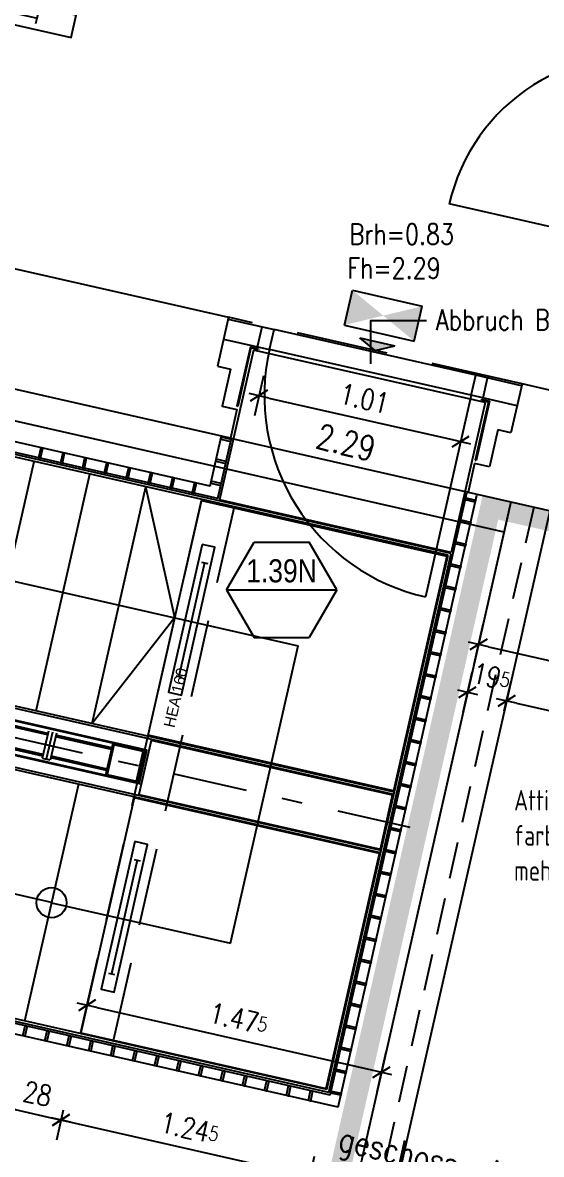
# Model space of a CAD drawing. Header units: metres. Extents: x -1139 to -992, y 249 to 309.
# Drawn here: x -1021.1 to -1018.57, y 272.47 to 277.99 of the extents above; entities that cross this region are included whole.
import ezdxf
from ezdxf.enums import TextEntityAlignment as Align

# ---------------------------------------------------------------- set-up
doc = ezdxf.new("R2010")
doc.units = ezdxf.units.M
doc.header["$LTSCALE"] = 0.03
for name, pattern in [('AUSGEZOGEN', [0]), ('DASHED', [0]), ('GESTRICHELT', [9, 6, -3]), ('GESTRICHELT2', [4.5, 3, -1.5]), ('STRICHLINIE', [19.05, 12.7, -6.35]), ('STRICHPUNKT', [24, 12, -6, 0, -6])]:
    doc.linetypes.add(name, pattern=pattern)
doc.layers.get('0').update_dxf_attribs({"linetype": 'CONTINUOUS'})
doc.layers.get('Defpoints').update_dxf_attribs({"linetype": 'CONTINUOUS'})
for name, color, linetype in [('A_abriss', 44, '_ABBRUCH'), ('A_ACHSEN', 1, 'STRICHPUNKT'), ('A_ansicht', 9, 'DASHED'), ('A_ansicht_verdeckt', 8, 'STRICHLINIE'), ('A_Dach', 10, 'CONTINUOUS'), ('A_Gitterrost', 3, 'CONTINUOUS'), ('A_höhen', 3, 'CONTINUOUS'), ('A_NR_TÜR', 1, 'CONTINUOUS'), ('A_räume', 5, 'CONTINUOUS'), ('A_Stahl', 5, 'CONTINUOUS'), ('A_text', 5, 'CONTINUOUS'), ('A_Tuernummern', 1, 'CONTINUOUS'), ('A_TXT-TUER', 1, 'CONTINUOUS'), ('A_türen', 9, 'CONTINUOUS'), ('A_verdeckt', 8, 'GESTRICHELT2'), ('A_wände', 4, 'CONTINUOUS'), ('CKMA0002', 2, 'CONTINUOUS'), ('E__LEUCHTEN', 6, 'AUSGEZOGEN')]:
    doc.layers.add(name, color=color, linetype=linetype)
doc.styles.add('arial-n', font='ARIALN.TTF')
doc.styles.add('NORM', font='simplex.shx', dxfattribs={"width": 0.7, "bigfont": 'bigfont.shx'})
doc.styles.add('PITSIMP8', font='PITSIMP8.SHX')
doc.styles.add('S70', font='DIN.SHX', dxfattribs={"width": 0.8, "height": 0.1})
doc.styles.add('SIMPLEX', font='simplex.shx', dxfattribs={"width": 0.8, "height": 0.1})
doc.styles.get("Standard").update_dxf_attribs({"font": 'txt', "height": 1})
doc.linetypes.add('_ABBRUCH', pattern='A,25,[101,cadkon.shx,S=3.5,R=0,X=0,Y=0],25', length=50)
doc.dimstyles.get("Standard").update_dxf_attribs({"dimtxt": 0.1, "dimasz": 0.05, "dimexe": 0.1, "dimexo": 0.0625, "dimgap": 0.05, "dimtad": 1, "dimdec": 4, "dimzin": 0, "dimdsep": 46, "dimlunit": 3, "dimtxsty": 'SIMPLEX', "dimblk": 'DIMCROSS', "dimcen": 0.09, "dimdle": 0.025, "dimclrd": 1, "dimclre": 1, "dimclrt": 6, "dimadec": 0, "dimazin": 0, "dimtfac": 1, "dimtdec": 4, "dimtofl": 0, "dimtmove": 2, "dimatfit": 3, "dimldrblk": 'DIMCROSS', "dimfxl": 1, "dimtvp": 1, "dimtolj": 1, "dimtzin": 0, "dimarcsym": 0})

# ---------------------------------------------------------------- blocks, each defined once
blk = doc.blocks.new('DIMCROSS')
at = {"color": 0, "linetype": 'ByBlock'}
blk.add_line((-1, 0), (1, 0), dxfattribs=at)
at = {"linetype": 'ByBlock'}
blk.add_line((-0.707107, -0.707107), (0.707107, 0.707107), dxfattribs=at)
blk = doc.blocks.new('*D74')
at = {"layer": 'CKMA0002', "color": 1, "lineweight": -2}
for p, q in [((-1019.9283, 276.2696), (-1019.9725, 276.0745)), ((-1019.9016, 276.161), (-1019.0142, 275.9597)), ((-1018.9433, 276.0462), (-1018.9875, 275.8511))]:
    blk.add_line(p, q, dxfattribs=at)
at = {"layer": 'Defpoints', "color": 0}
for p in [(-1019.8881, 276.4466), (-1018.9031, 276.2232), (-1018.9654, 275.9486)]:
    blk.add_point(p, dxfattribs=at)
at = {"layer": 'CKMA0002', "color": 1, "lineweight": -2, "xscale": 0.05, "yscale": 0.05, "zscale": 0.05}
for p, rotation in [((-1019.9504, 276.1721), 167.2201868080572), ((-1018.9654, 275.9486), 347.2201868080572)]:
    blk.add_blockref('DIMCROSS', p, dxfattribs=dict(at, rotation=rotation))
at = {"layer": 'CKMA0002', "color": 6, "insert": (-1019.4358, 276.1579), "char_height": 0.1, "attachment_point": 5, "rotation": 347.2202, "style": 'SIMPLEX'}
blk.add_mtext('\\A1;1.01{\\A1\\H0.7x\\S;}', dxfattribs=at)
blk = doc.blocks.new('*D159')
at = {"layer": 'CKMA0002', "color": 1, "lineweight": -2}
for p, q in [((-1018.8567, 275.0549), (-1018.9009, 274.8599)), ((-1018.83, 274.9464), (-1014.8474, 274.043)), ((-1014.7876, 274.0807), (-1014.8208, 273.9344))]:
    blk.add_line(p, q, dxfattribs=at)
at = {"layer": 'Defpoints', "color": 0}
for p in [(-1018.6905, 275.7873), (-1014.6215, 274.8131), (-1014.7987, 274.0319)]:
    blk.add_point(p, dxfattribs=at)
at = {"layer": 'CKMA0002', "color": 1, "lineweight": -2, "xscale": 0.05, "yscale": 0.05, "zscale": 0.05}
for p, rotation in [((-1018.8788, 274.9574), 167.2198630782613), ((-1014.7987, 274.0319), 347.2198630782613)]:
    blk.add_blockref('DIMCROSS', p, dxfattribs=dict(at, rotation=rotation))
at = {"layer": 'CKMA0002', "color": 6, "insert": (-1016.8166, 274.5922), "char_height": 0.1, "attachment_point": 5, "rotation": 347.2199, "style": 'SIMPLEX'}
blk.add_mtext('\\A1;4.18{\\A1\\H0.7x\\S5;}', dxfattribs=at)
blk = doc.blocks.new('Tür-Nr')
at = {"layer": 'A_NR_TÜR'}
for p, q in [((-0.0573, -108.8652), (0.0772, -108.6321)), ((0.0772, -108.6321), (0.3468, -108.6321)), ((0.4812, -108.8652), (0.3468, -108.6321)), ((-0.0573, -108.8652), (0.4812, -108.8652)), ((-0.0573, -108.8652), (0.0772, -109.0983)), ((0.4812, -108.8652), (0.3468, -109.0983)), ((0.0772, -109.0983), (0.3468, -109.0983))]:
    blk.add_line(p, q, dxfattribs=at)
at = {"layer": 'A_TXT-TUER', "style": 'arial-n', "flags": 4}
blk.add_attdef('TÜR-NR.', text='', height=0.1129, dxfattribs=at).set_placement((0.2114, -108.7723), align=Align.MIDDLE_CENTER)
at = {"layer": 'A_TXT-TUER', "style": 'NORM', "width": 0.7}
for tag, flags, p in [('BRANDSCHUTZ', 4, (0.2287, -108.9809)), ('DIN', 5, (0.214, -109.1983)), ('ABMESSUNG', 5, (0.214, -109.3327)), ('MATERIAL', 5, (0.214, -109.4671)), ('WANDART', 5, (0.214, -109.6015)), ('ZARGE', 5, (0.214, -109.7359)), ('SCHLOSS', 5, (0.214, -109.8703)), ('BESCHLÄGE', 5, (0.214, -110.0047)), ('SONSTIGES', 5, (0.214, -110.1391))]:
    blk.add_attdef(tag, text='', height=0.0784, dxfattribs=dict(at, flags=flags)).set_placement(p, align=Align.MIDDLE_CENTER)
blk = doc.blocks.new('*D209')
at = {"layer": 'CKMA0002', "color": 1, "lineweight": -2}
for p, q in [((-1018.9537, 274.6269), (-1018.9095, 274.822)), ((-1018.7525, 274.6325), (-1018.7193, 274.7788)), ((-1018.9316, 274.7244), (-1018.9316, 274.7244)), ((-1018.9316, 274.7244), (-1018.9316, 274.7244))]:
    blk.add_line(p, q, dxfattribs=at)
at = {"layer": 'Defpoints', "color": 0}
for p in [(-1018.7415, 274.6813), (-1019.0303, 274.2892), (-1018.8291, 274.2948)]:
    blk.add_point(p, dxfattribs=at)
at = {"layer": 'CKMA0002', "color": 1, "lineweight": -2, "xscale": 0.05, "yscale": 0.05, "zscale": 0.05}
for p, rotation in [((-1018.9316, 274.7244), 347.2198630785259), ((-1018.7415, 274.6813), 167.2198630785259)]:
    blk.add_blockref('DIMCROSS', p, dxfattribs=dict(at, rotation=rotation))
at = {"layer": 'CKMA0002', "color": 6, "insert": (-1018.8144, 274.8004), "char_height": 0.1, "attachment_point": 5, "rotation": 347.2199, "style": 'SIMPLEX'}
blk.add_mtext('\\A1;19{\\A1\\H0.7x\\S5;}', dxfattribs=at)
blk = doc.blocks.new('*D210')
at = {"layer": 'CKMA0002', "color": 1, "lineweight": -2}
for p, q in [((-1018.6927, 274.6703), (-1018.0063, 274.5145)), ((-1017.9686, 274.4547), (-1017.9354, 274.601))]:
    blk.add_line(p, q, dxfattribs=at)
at = {"layer": 'Defpoints', "color": 0}
for p in [(-1017.9575, 274.5035), (-1018.8291, 274.2948), (-1018.2847, 273.061)]:
    blk.add_point(p, dxfattribs=at)
at = {"layer": 'CKMA0002', "color": 1, "lineweight": -2, "xscale": 0.05, "yscale": 0.05, "zscale": 0.05}
for p, rotation in [((-1018.7415, 274.6813), 167.2198630785259), ((-1017.9575, 274.5035), 347.2198630785259)]:
    blk.add_blockref('DIMCROSS', p, dxfattribs=dict(at, rotation=rotation))
at = {"layer": 'CKMA0002', "color": 6, "insert": (-1018.3274, 274.6899), "char_height": 0.1, "attachment_point": 5, "rotation": 347.2199, "style": 'SIMPLEX'}
blk.add_mtext('\\A1;80{\\A1\\H0.7x\\S5;}', dxfattribs=at)
blk = doc.blocks.new('PU1')
at = {"color": 3}
for p, q in [((-118.6, -55.3), (-118.6, 69.7)), ((-118.6, 69.7), (131.4, 69.7)), ((131.4, -55.3), (131.4, 69.7)), ((-118.6, -55.3), (131.4, -55.3)), ((-56.1, -86.6), (68.9, -86.6)), ((6.4, -117.8), (-56.1, -86.6)), ((6.4, -117.8), (68.9, -86.6))]:
    blk.add_line(p, q, dxfattribs=at)
for points in [[(-118.6, 69.7), (-118.6, -55.3), (131.4, -55.3), (131.4, 69.7)], [(68.9, -86.6), (-56.1, -86.6), (6.4, -117.8)]]:
    blk.add_solid(points, dxfattribs=at)
blk = doc.blocks.new('2DEL_458')
for p, q in [((-0.3844, -0.2363), (-0.3844, 0.2363)), ((0.3844, -0.2363), (0.3844, 0.2363)), ((-0.3844, 0), (0.3844, 0))]:
    blk.add_line(p, q)
blk.add_lwpolyline([(-0.5, -0.5), (0.5, -0.5), (0.5, 0.5), (-0.5, 0.5)], close=True)
at = {"style": 'PITSIMP8', "flags": 9}
for tag, p in [('BEZEICHNUNG', (-0.0298, 0.1793)), ('RAUM/GRUPPE', (-0.0298, 0.1593)), ('POS.NR.G-LV', (-0.0298, 0.1393)), ('FABRIKAT', (-0.0298, 0.1193)), ('KENNUNG', (-0.0298, 0.0793)), ('TYP', (-0.0298, 0.0993)), ('VOLUMENSTROM', (-0.0298, 0.0393)), ('LEISTUNG', (-0.0298, 0.0593)), ('DRUCK/-STUFE', (-0.0298, 0.0193)), ('ANSCHLUSS', (-0.0298, -0.0007)), ('GROESSE', (-0.0298, -0.0207)), ('TEMPERATUR', (-0.0298, -0.0607)), ('DN', (-0.0298, -0.0407)), ('SCHUTZART', (-0.0298, -0.1007)), ('DREHZAHL', (-0.0298, -0.0807)), ('SPANNUNG/FREQUENZ', (-0.0298, -0.1207)), ('GEWICHT', (-0.0298, -0.1407)), ('FREI', (-0.0298, -0.1607)), ('FREI', (-0.0298, -0.1807)), ('FREI', (-0.0298, -0.2007))]:
    blk.add_attdef(tag, text='', height=0.01, dxfattribs=at).set_placement(p, align=Align.MIDDLE)
blk = doc.blocks.new('*D268')
at = {"layer": 'CKMA0002', "color": 1, "lineweight": -2}
for p, q in [((-1021.4148, 272.7477), (-1021.2393, 272.7079)), ((-1021.1794, 272.7456), (-1021.2126, 272.5993))]:
    blk.add_line(p, q, dxfattribs=at)
at = {"layer": 'Defpoints', "color": 0}
for p in [(-1021.1365, 274.2009), (-1020.8634, 274.139), (-1021.1905, 272.6968)]:
    blk.add_point(p, dxfattribs=at)
at = {"layer": 'CKMA0002', "color": 1, "lineweight": -2, "xscale": 0.05, "yscale": 0.05, "zscale": 0.05}
for p, rotation in [((-1021.4636, 272.7587), 167.2210969472423), ((-1021.1905, 272.6968), 347.2210969472423)]:
    blk.add_blockref('DIMCROSS', p, dxfattribs=dict(at, rotation=rotation))
at = {"layer": 'CKMA0002', "color": 6, "insert": (-1021.3049, 272.8253), "char_height": 0.1, "attachment_point": 5, "rotation": 347.2211, "style": 'SIMPLEX'}
blk.add_mtext('\\A1;28{\\A1\\H0.7x\\S;}', dxfattribs=at)
blk = doc.blocks.new('*D269')
at = {"layer": 'CKMA0002', "color": 1, "lineweight": -2}
for p, q in [((-1021.1417, 272.6857), (-1020.9662, 272.6459)), ((-1020.9064, 272.6836), (-1020.9395, 272.5373))]:
    blk.add_line(p, q, dxfattribs=at)
at = {"layer": 'Defpoints', "color": 0}
for p in [(-1020.5293, 274.3463), (-1020.8634, 274.139), (-1020.9174, 272.6349)]:
    blk.add_point(p, dxfattribs=at)
at = {"layer": 'CKMA0002', "color": 1, "lineweight": -2, "xscale": 0.05, "yscale": 0.05, "zscale": 0.05}
for p, rotation in [((-1021.1905, 272.6968), 167.2210969472423), ((-1020.9174, 272.6349), 347.2210969472423)]:
    blk.add_blockref('DIMCROSS', p, dxfattribs=dict(at, rotation=rotation))
at = {"layer": 'CKMA0002', "color": 6, "insert": (-1021.0318, 272.7634), "char_height": 0.1, "attachment_point": 5, "rotation": 347.2211, "style": 'SIMPLEX'}
blk.add_mtext('\\A1;28{\\A1\\H0.7x\\S;}', dxfattribs=at)
blk = doc.blocks.new('*D270')
at = {"layer": 'CKMA0002', "color": 1, "lineweight": -2}
for p, q in [((-1020.8687, 272.6238), (-1019.7514, 272.3704)), ((-1019.6805, 272.4569), (-1019.7247, 272.2618))]:
    blk.add_line(p, q, dxfattribs=at)
at = {"layer": 'Defpoints', "color": 0}
for p in [(-1020.5293, 274.3463), (-1019.3033, 274.1199), (-1019.7026, 272.3593)]:
    blk.add_point(p, dxfattribs=at)
at = {"layer": 'CKMA0002', "color": 1, "lineweight": -2, "xscale": 0.05, "yscale": 0.05, "zscale": 0.05}
for p, rotation in [((-1020.9174, 272.6349), 167.2210969472423), ((-1019.7026, 272.3593), 347.2210969472423)]:
    blk.add_blockref('DIMCROSS', p, dxfattribs=dict(at, rotation=rotation))
at = {"layer": 'CKMA0002', "color": 6, "insert": (-1020.2879, 272.5946), "char_height": 0.1, "attachment_point": 5, "rotation": 347.2211, "style": 'SIMPLEX'}
blk.add_mtext('\\A1;1.24{\\A1\\H0.7x\\S5;}', dxfattribs=at)
blk = doc.blocks.new('*D271')
at = {"layer": 'CKMA0002', "color": 1, "lineweight": -2}
for p, q in [((-1020.7683, 273.2924), (-1020.8125, 273.0973)), ((-1020.7416, 273.1838), (-1019.4013, 272.8798)), ((-1019.3304, 272.9663), (-1019.3746, 272.7712))]:
    blk.add_line(p, q, dxfattribs=at)
at = {"layer": 'Defpoints', "color": 0}
for p in [(-1020.4837, 274.5472), (-1019.0458, 274.2211), (-1019.3525, 272.8687)]:
    blk.add_point(p, dxfattribs=at)
at = {"layer": 'CKMA0002', "color": 1, "lineweight": -2, "xscale": 0.05, "yscale": 0.05, "zscale": 0.05}
for p, rotation in [((-1020.7904, 273.1949), 167.2210969472423), ((-1019.3525, 272.8687), 347.2210969472423)]:
    blk.add_blockref('DIMCROSS', p, dxfattribs=dict(at, rotation=rotation))
at = {"layer": 'CKMA0002', "color": 6, "insert": (-1020.0493, 273.1293), "char_height": 0.1, "attachment_point": 5, "rotation": 347.2211, "style": 'SIMPLEX'}
blk.add_mtext('\\A1;1.47{\\A1\\H0.7x\\S5;}', dxfattribs=at)
blk = doc.blocks.new('2DEL_457')
for p, q in [((-0.3844, -0.2363), (-0.3844, 0.2363)), ((0.3844, -0.2363), (0.3844, 0.2363)), ((-0.3844, 0), (0.3844, 0))]:
    blk.add_line(p, q)
blk.add_lwpolyline([(-0.5, -0.5), (0.5, -0.5), (0.5, 0.5), (-0.5, 0.5)], close=True)
at = {"style": 'PITSIMP8', "flags": 9}
for tag, p in [('RAUM/GRUPPE', (-0.0298, 0.1593)), ('BEZEICHNUNG', (-0.0298, 0.1793)), ('POS.NR.G-LV', (-0.0298, 0.1393)), ('KENNUNG', (-0.0298, 0.0793)), ('FABRIKAT', (-0.0298, 0.1193)), ('TYP', (-0.0298, 0.0993)), ('VOLUMENSTROM', (-0.0298, 0.0393)), ('DRUCK/-STUFE', (-0.0298, 0.0193)), ('ANSCHLUSS', (-0.0298, -0.0007)), ('LEISTUNG', (-0.0298, 0.0593)), ('TEMPERATUR', (-0.0298, -0.0607)), ('GROESSE', (-0.0298, -0.0207)), ('DN', (-0.0298, -0.0407)), ('SPANNUNG/FREQUENZ', (-0.0298, -0.1207)), ('SCHUTZART', (-0.0298, -0.1007)), ('DREHZAHL', (-0.0298, -0.0807)), ('GEWICHT', (-0.0298, -0.1407)), ('FREI', (-0.0298, -0.1607)), ('FREI', (-0.0298, -0.1807)), ('FREI', (-0.0298, -0.2007))]:
    blk.add_attdef(tag, text='', height=0.01, dxfattribs=at).set_placement(p, align=Align.MIDDLE)

msp = doc.modelspace()

# ---------------------------------------------------------------- linework, layer by layer
at = {"layer": 'A_abriss', "ltscale": 0.3}
for p, q in [((-1018.11396, 276.90305), (-1019.02087, 277.10874)), ((-1020.08975, 275.96431), (-1018.92928, 275.70123))]:
    msp.add_line(p, q, dxfattribs=at)
msp.add_arc((-1018.11396, 276.90305), 0.92995, 77.21939, 167.22133, dxfattribs=at)
at = {"layer": 'A_ACHSEN'}
msp.add_line((-1019.21252, 274.06314), (-1025.18309, 275.41731), dxfattribs=at)
at = {"layer": 'A_ansicht'}
for p, q in [((-1029.69167, 277.98846), (-1018.75399, 275.50752)), ((-1020.18906, 275.73043), (-1024.44657, 276.69607)), ((-1020.15136, 275.67061), (-1024.40887, 276.63625)), ((-1020.18906, 275.73043), (-1020.13487, 275.96936)), ((-1020.15136, 275.67061), (-1020.08588, 275.95825)), ((-1020.36089, 275.08854), (-1020.50303, 275.72781)), ((-1019.60218, 272.75697), (-1018.93553, 275.69735)), ((-1019.56448, 272.69715), (-1018.88677, 275.68629)), ((-1020.50823, 274.43905), (-1023.51196, 275.12032)), ((-1020.36089, 275.08854), (-1020.76536, 274.5712)), ((-1020.36158, 275.08767), (-1019.75958, 274.95112)), ((-1020.54362, 274.28301), (-1023.54735, 274.96427)), ((-1020.08918, 273.49803), (-1019.75958, 274.95112)), ((-1019.56448, 272.69715), (-1025.07032, 273.94592)), ((-1020.96378, 273.69641), (-1020.08918, 273.49803)), ((-1019.60218, 272.75697), (-1022.22029, 273.35078))]:
    msp.add_line(p, q, dxfattribs=at)
at = {"layer": 'A_ansicht', "color": 2}
for p, q in [((-1019.01251, 275.40206), (-1024.40133, 276.62429)), ((-1019.02687, 275.39301), (-1024.39228, 276.60993)), ((-1019.29186, 274.22469), (-1024.65726, 275.4416)), ((-1019.2892, 274.23639), (-1024.6546, 275.45331)), ((-1019.61877, 272.7833), (-1019.02687, 275.39301)), ((-1019.60972, 272.76894), (-1019.01251, 275.40206)), ((-1019.35644, 273.93992), (-1024.72185, 275.15683)), ((-1019.35379, 273.95162), (-1024.71919, 275.16853)), ((-1019.60972, 272.76894), (-1024.99854, 273.99116)), ((-1019.61877, 272.7833), (-1024.98418, 274.00021))]:
    msp.add_line(p, q, dxfattribs=at)
at = {"layer": 'A_ansicht', "color": 1}
for p, q in [((-1018.89208, 276.27195), (-1019.87706, 276.49537)), ((-1018.9142, 276.17443), (-1019.89918, 276.39785))]:
    msp.add_line(p, q, dxfattribs=at)
at = {"layer": 'A_ansicht', "color": 3}
for p, q in [((-1021.3115, 274.69506), (-1021.04917, 275.85168)), ((-1021.03843, 274.63313), (-1020.7761, 275.78975)), ((-1023.09178, 275.70691), (-1020.36158, 275.08767)), ((-1020.76537, 274.5712), (-1020.50304, 275.72782)), ((-1020.96355, 273.69739), (-1023.69422, 274.31672))]:
    msp.add_line(p, q, dxfattribs=at)
at = {"layer": 'A_ansicht_verdeckt', "linetype": 'STRICHLINIE'}
for p, q in [((-1020.8219, 273.05617), (-1020.22732, 275.67759)), ((-1020.0715, 275.62994), (-1020.6634, 273.02022)), ((-1020.98307, 274.51552), (-1023.05058, 274.98445)), ((-1020.98131, 274.52332), (-1023.04881, 274.99225)), ((-1021.00652, 274.41215), (-1023.07403, 274.88107)), ((-1021.00475, 274.41995), (-1023.07226, 274.88888))]:
    msp.add_line(p, q, dxfattribs=at)
at = {"layer": 'A_ansicht_verdeckt', "linetype": 'STRICHLINIE', "ltscale": 10}
for p, q in [((-1020.97898, 274.53356), (-1021.00884, 274.40191)), ((-1020.95948, 274.52914), (-1020.98934, 274.39748)), ((-1020.93997, 274.52472), (-1020.96983, 274.39306)), ((-1020.671, 274.44474), (-1020.94407, 274.50667)), ((-1020.66923, 274.45254), (-1020.9423, 274.51448)), ((-1021.00884, 274.40191), (-1020.98934, 274.39748)), ((-1020.96983, 274.39306), (-1020.98934, 274.39748)), ((-1020.69445, 274.34137), (-1020.96751, 274.4033)), ((-1020.69268, 274.34917), (-1020.96574, 274.4111))]:
    msp.add_line(p, q, dxfattribs=at)
at = {"layer": 'A_Dach', "color": 3}
for p, q in [((-1018.72081, 275.65379), (-1020.08721, 269.62977)), ((-1018.53068, 275.61066), (-1019.89701, 269.58662))]:
    msp.add_line(p, q, dxfattribs=at)
at = {"layer": 'A_Dach', "color": 1, "linetype": 'GESTRICHELT'}
msp.add_line((-1018.6087, 275.62835), (-1020.02369, 269.38977), dxfattribs=at)
at = {"layer": 'A_Gitterrost'}
for p, q in [((-1019.97668, 276.39507), (-1020.14262, 275.66351)), ((-1018.84548, 276.13849), (-1019.97668, 276.39507)), ((-1018.84548, 276.13848), (-1019.01141, 275.40694)), ((-1019.01141, 275.40694), (-1020.14262, 275.66351)), ((-1020.83261, 274.27472), (-1021.09494, 273.1181))]:
    msp.add_line(p, q, dxfattribs=at)
for points in [[(-1019.29297, 274.24238), (-1020.4912, 274.51415), (-1020.23105, 275.66101), (-1019.03285, 275.38925)], [(-1023.52127, 275.12448), (-1020.49803, 274.43878), (-1020.49759, 274.44073), (-1023.52083, 275.12642)], [(-1023.55754, 274.96454), (-1020.53431, 274.27885), (-1020.53475, 274.2769), (-1023.55799, 274.96259)], [(-1020.53677, 274.22506), (-1019.35756, 273.9576), (-1019.29784, 274.22092), (-1020.47704, 274.48837)], [(-1020.53325, 274.28368), (-1020.49913, 274.43385), (-1020.50108, 274.4343), (-1020.5352, 274.28413)], [(-1019.36244, 273.93611), (-1020.56066, 274.20792), (-1020.82079, 273.06105), (-1019.6226, 272.78925)]]:
    msp.add_lwpolyline(points, close=True, dxfattribs=at)
msp.add_circle((-1020.9638, 273.69642), 0.07349, dxfattribs=at)
at = {"layer": 'A_räume', "linetype": 'GESTRICHELT', "ltscale": 5, "const_width": 0.1}
msp.add_lwpolyline([(-999.04302, 271.14041), (-1018.82, 275.62703), (-1019.97636, 270.52983), (-1033.73159, 273.65036)], dxfattribs=at)
at = {"layer": 'A_Stahl'}
for p, q in [((-1020.10133, 276.54624), (-1019.87706, 276.49537)), ((-1019.95769, 276.41112), (-1019.93557, 276.50864)), ((-1019.89918, 276.39785), (-1019.87706, 276.49537)), ((-1020.12344, 276.44871), (-1019.89918, 276.39785)), ((-1019.99259, 276.41083), (-1020.05828, 276.12121)), ((-1019.98957, 276.40604), (-1020.05438, 276.12032)), ((-1019.95358, 276.40198), (-1019.99259, 276.41083)), ((-1019.95447, 276.39808), (-1019.98957, 276.40604)), ((-1019.95358, 276.40198), (-1019.95447, 276.39808)), ((-1018.9142, 276.17443), (-1018.89208, 276.27195)), ((-1018.66784, 276.22109), (-1018.89208, 276.27195)), ((-1018.85569, 276.16116), (-1018.83357, 276.25868)), ((-1018.68995, 276.12356), (-1018.9142, 276.17443)), ((-1018.82911, 276.14282), (-1018.89392, 275.8571)), ((-1018.82433, 276.14584), (-1018.89002, 275.85622)), ((-1018.86334, 276.15469), (-1018.86422, 276.15079)), ((-1018.86422, 276.15079), (-1018.82911, 276.14282)), ((-1018.86334, 276.15469), (-1018.82433, 276.14584)), ((-1020.05438, 276.12032), (-1020.05828, 276.12121)), ((-1018.89392, 275.8571), (-1018.89002, 275.85622))]:
    msp.add_line(p, q, dxfattribs=at)
for points in [[(-1020.08588, 275.95825), (-1020.13464, 275.96931), (-1020.13685, 275.95956), (-1020.08809, 275.9485), (-1020.08588, 275.95825)], [(-1021.01654, 275.91812), (-1021.0276, 275.86936), (-1021.01784, 275.86715), (-1021.00678, 275.91591), (-1021.01654, 275.91812)], [(-1020.90926, 275.89379), (-1020.92032, 275.84503), (-1020.91057, 275.84282), (-1020.89951, 275.89158), (-1020.90926, 275.89379)], [(-1020.80198, 275.86946), (-1020.81304, 275.8207), (-1020.80329, 275.81848), (-1020.79223, 275.86725), (-1020.80198, 275.86946)], [(-1020.11021, 275.85098), (-1020.15897, 275.86204), (-1020.16118, 275.85228), (-1020.11242, 275.84123), (-1020.11021, 275.85098)], [(-1020.69471, 275.84513), (-1020.70577, 275.79637), (-1020.69602, 275.79415), (-1020.68496, 275.84292), (-1020.69471, 275.84513)], [(-1020.58743, 275.8208), (-1020.59849, 275.77204), (-1020.58874, 275.76982), (-1020.57768, 275.81858), (-1020.58743, 275.8208)], [(-1020.48016, 275.79647), (-1020.49122, 275.7477), (-1020.48147, 275.74549), (-1020.47041, 275.79425), (-1020.48016, 275.79647)], [(-1020.37288, 275.77213), (-1020.38394, 275.72337), (-1020.37419, 275.72116), (-1020.36313, 275.76992), (-1020.37288, 275.77213)], [(-1020.26561, 275.7478), (-1020.27667, 275.69904), (-1020.26691, 275.69683), (-1020.25586, 275.74559), (-1020.26561, 275.7478)], [(-1020.13454, 275.7437), (-1020.1833, 275.75476), (-1020.18551, 275.74501), (-1020.13675, 275.73395), (-1020.13454, 275.7437)], [(-1018.94099, 275.67295), (-1018.89223, 275.66189), (-1018.89444, 275.65214), (-1018.9432, 275.6632), (-1018.94099, 275.67295)], [(-1018.96532, 275.56568), (-1018.91656, 275.55462), (-1018.91877, 275.54487), (-1018.96754, 275.55593), (-1018.96532, 275.56568)], [(-1018.98965, 275.4584), (-1018.94089, 275.44734), (-1018.9431, 275.43759), (-1018.99187, 275.44865), (-1018.98965, 275.4584)], [(-1019.01399, 275.35113), (-1018.96522, 275.34007), (-1018.96744, 275.33032), (-1019.0162, 275.34137), (-1019.01399, 275.35113)], [(-1019.03832, 275.24385), (-1018.98955, 275.23279), (-1018.99177, 275.22304), (-1019.04053, 275.2341), (-1019.03832, 275.24385)], [(-1019.06265, 275.13658), (-1019.01389, 275.12552), (-1019.0161, 275.11576), (-1019.06486, 275.12682), (-1019.06265, 275.13658)], [(-1019.08698, 275.0293), (-1019.03822, 275.01824), (-1019.04043, 275.00849), (-1019.08919, 275.01955), (-1019.08698, 275.0293)], [(-1019.11131, 274.92203), (-1019.06255, 274.91097), (-1019.06476, 274.90121), (-1019.11352, 274.91227), (-1019.11131, 274.92203)], [(-1019.13564, 274.81475), (-1019.08688, 274.80369), (-1019.08909, 274.79394), (-1019.13785, 274.805), (-1019.13564, 274.81475)], [(-1019.15997, 274.70747), (-1019.11121, 274.69642), (-1019.11342, 274.68666), (-1019.16218, 274.69772), (-1019.15997, 274.70747)], [(-1019.1843, 274.6002), (-1019.13554, 274.58914), (-1019.13775, 274.57939), (-1019.18651, 274.59045), (-1019.1843, 274.6002)], [(-1019.20863, 274.49292), (-1019.15987, 274.48186), (-1019.16208, 274.47211), (-1019.21084, 274.48317), (-1019.20863, 274.49292)], [(-1019.23296, 274.38565), (-1019.1842, 274.37459), (-1019.18641, 274.36484), (-1019.23517, 274.3759), (-1019.23296, 274.38565)], [(-1019.25729, 274.27837), (-1019.20853, 274.26731), (-1019.21074, 274.25756), (-1019.25951, 274.26862), (-1019.25729, 274.27837)], [(-1019.28162, 274.1711), (-1019.23286, 274.16004), (-1019.23507, 274.15029), (-1019.28384, 274.16135), (-1019.28162, 274.1711)], [(-1019.30596, 274.06382), (-1019.25719, 274.05276), (-1019.25941, 274.04301), (-1019.30817, 274.05407), (-1019.30596, 274.06382)], [(-1019.33029, 273.95655), (-1019.28152, 273.94549), (-1019.28374, 273.93574), (-1019.3325, 273.94679), (-1019.33029, 273.95655)], [(-1019.35462, 273.84927), (-1019.30586, 273.83821), (-1019.30807, 273.82846), (-1019.35683, 273.83952), (-1019.35462, 273.84927)], [(-1019.37895, 273.742), (-1019.33019, 273.73094), (-1019.3324, 273.72118), (-1019.38116, 273.73224), (-1019.37895, 273.742)], [(-1019.40328, 273.63472), (-1019.35452, 273.62366), (-1019.35673, 273.61391), (-1019.40549, 273.62497), (-1019.40328, 273.63472)], [(-1019.42761, 273.52745), (-1019.37885, 273.51639), (-1019.38106, 273.50663), (-1019.42982, 273.51769), (-1019.42761, 273.52745)], [(-1019.45194, 273.42017), (-1019.40318, 273.40911), (-1019.40539, 273.39936), (-1019.45415, 273.41042), (-1019.45194, 273.42017)], [(-1019.47627, 273.31289), (-1019.42751, 273.30183), (-1019.42972, 273.29208), (-1019.47848, 273.30314), (-1019.47627, 273.31289)], [(-1019.5006, 273.20562), (-1019.45184, 273.19456), (-1019.45405, 273.18481), (-1019.50281, 273.19587), (-1019.5006, 273.20562)], [(-1021.10391, 273.04631), (-1021.09286, 273.09507), (-1021.0831, 273.09286), (-1021.09416, 273.04409), (-1021.10391, 273.04631)], [(-1019.52493, 273.09834), (-1019.47617, 273.08728), (-1019.47838, 273.07753), (-1019.52714, 273.08859), (-1019.52493, 273.09834)], [(-1020.99664, 273.02197), (-1020.98558, 273.07074), (-1020.97583, 273.06852), (-1020.98689, 273.01976), (-1020.99664, 273.02197)], [(-1020.88936, 272.99764), (-1020.8783, 273.04641), (-1020.86855, 273.04419), (-1020.87961, 272.99543), (-1020.88936, 272.99764)], [(-1020.78209, 272.97331), (-1020.77103, 273.02207), (-1020.76128, 273.01986), (-1020.77234, 272.9711), (-1020.78209, 272.97331)], [(-1020.67481, 272.94898), (-1020.66375, 272.99774), (-1020.654, 272.99553), (-1020.66506, 272.94677), (-1020.67481, 272.94898)], [(-1019.54926, 272.99107), (-1019.5005, 272.98001), (-1019.50271, 272.97026), (-1019.55148, 272.98132), (-1019.54926, 272.99107)], [(-1020.56754, 272.92465), (-1020.55648, 272.97341), (-1020.54673, 272.9712), (-1020.55779, 272.92244), (-1020.56754, 272.92465)], [(-1020.46026, 272.90032), (-1020.4492, 272.94908), (-1020.43945, 272.94687), (-1020.45051, 272.89811), (-1020.46026, 272.90032)], [(-1020.35299, 272.87599), (-1020.34193, 272.92475), (-1020.33218, 272.92254), (-1020.34323, 272.87378), (-1020.35299, 272.87599)], [(-1020.24571, 272.85166), (-1020.23465, 272.90042), (-1020.2249, 272.89821), (-1020.23596, 272.84945), (-1020.24571, 272.85166)], [(-1020.13844, 272.82733), (-1020.12738, 272.87609), (-1020.11762, 272.87388), (-1020.12868, 272.82512), (-1020.13844, 272.82733)], [(-1019.57359, 272.88379), (-1019.52483, 272.87273), (-1019.52704, 272.86298), (-1019.57581, 272.87404), (-1019.57359, 272.88379)], [(-1020.03116, 272.803), (-1020.0201, 272.85176), (-1020.01035, 272.84955), (-1020.02141, 272.80079), (-1020.03116, 272.803)], [(-1019.92389, 272.77867), (-1019.91283, 272.82743), (-1019.90307, 272.82522), (-1019.91413, 272.77645), (-1019.92389, 272.77867)], [(-1019.81661, 272.75434), (-1019.80555, 272.8031), (-1019.7958, 272.80089), (-1019.80686, 272.75212), (-1019.81661, 272.75434)], [(-1019.70933, 272.73), (-1019.69828, 272.77877), (-1019.68852, 272.77655), (-1019.69958, 272.72779), (-1019.70933, 272.73)], [(-1019.59793, 272.77652), (-1019.54916, 272.76546), (-1019.55138, 272.75571), (-1019.60014, 272.76677), (-1019.59793, 272.77652)]]:
    msp.add_lwpolyline(points, dxfattribs=at)
for points in [[(-1020.50823, 274.43905), (-1020.66427, 274.47444), (-1020.69966, 274.3184), (-1020.54362, 274.28301)], [(-1020.51541, 274.43452), (-1020.65974, 274.46726), (-1020.69248, 274.32292), (-1020.54814, 274.29019)]]:
    msp.add_lwpolyline(points, close=True, dxfattribs=at)
at = {"layer": 'A_text', "linetype": 'Continuous'}
msp.add_lwpolyline([(-1019.13237, 276.53813), (-1019.40505, 276.53813), (-1019.40505, 276.32788)], dxfattribs=at)
at = {"layer": 'A_türen', "color": 10}
msp.add_line((-1018.9142, 276.17443), (-1019.13762, 275.18945), dxfattribs=at)
msp.add_arc((-1018.9142, 276.17443), 1.01, 167.22019, 257.22019, dxfattribs=at)
at = {"layer": 'A_verdeckt', "ltscale": 5}
msp.add_line((-1018.66584, 276.22989), (-1020.09933, 276.55506), dxfattribs=at)
at = {"layer": 'A_wände', "linetype": 'Continuous'}
for p, q in [((-1018.66584, 276.22989), (-1018.72002, 275.99097)), ((-1018.28551, 276.14364), (-1018.66584, 276.22989)), ((-1018.78341, 276.00534), (-1018.82433, 275.82492)), ((-1018.72002, 275.99097), (-1018.78341, 276.00534)), ((-1018.89747, 275.84153), (-1018.92931, 275.70108)), ((-1018.82433, 275.82492), (-1018.89747, 275.84153)), ((-1018.92931, 275.70108), (-1016.42381, 275.13275))]:
    msp.add_line(p, q, dxfattribs=at)
at = {"layer": 'A_wände'}
msp.add_line((-1018.73402, 275.59556), (-1020.13588, 269.41522), dxfattribs=at)
at = {"layer": 'A_wände', "linetype": 'Continuous'}
msp.add_lwpolyline([(-1020.15353, 276.31611), (-1020.09013, 276.30175), (-1020.13106, 276.12134), (-1020.05793, 276.10473), (-1020.08975, 275.96431), (-1022.67395, 276.55046), (-1022.64211, 276.69092), (-1022.56897, 276.67433), (-1022.52806, 276.85474), (-1022.46468, 276.84035), (-1022.41048, 277.07928), (-1020.09933, 276.55506), (-1020.15353, 276.31611)], dxfattribs=at)

# ---------------------------------------------------------------- block references
at = {"layer": 'A_Tuernummern'}
ref = msp.add_blockref('Tür-Nr', (-1020.05181, 384.08945), dxfattribs=at)
ref.add_attrib('TÜR-NR.', '1.39N', dxfattribs={"layer": 'A_TXT-TUER', "height": 0.112896, "style": 'arial-n'}).set_placement((-1019.84045, 275.3171), align=Align.MIDDLE_CENTER)
at = {"layer": 'E__LEUCHTEN', "color": 7, "linetype": 'Continuous', "ltscale": 5}
for name, p, xscale, yscale, zscale, rotation in [('2DEL_458', (-1021.62799, 278.15086), 1.584999999999887, 0.1120000000000232, 1.585, 347.2196337836427), ('PU1', (-1019.35429, 276.55527), 0.001400000000085581, 0.001399999999989632, 0.0014, 347.0262757124275)]:
    msp.add_blockref(name, p, dxfattribs=dict(at, xscale=xscale, yscale=yscale, zscale=zscale, rotation=rotation))
at = {"layer": 'E__LEUCHTEN', "color": 7, "linetype": 'Continuous', "ltscale": 0.1, "xscale": 0.7399998890000211, "yscale": 0.06449804479996146, "zscale": 0.739999889, "rotation": 257.2197678871224}
for p in [(-1020.27868, 275.07812), (-1020.60783, 273.62699)]:
    msp.add_blockref('2DEL_457', p, dxfattribs=at)

# ---------------------------------------------------------------- texts
at = {"layer": 'A_höhen', "linetype": 'Continuous', "style": 'SIMPLEX', "width": 0.8}
msp.add_text('2.29', height=0.12, rotation=346, dxfattribs=at).set_placement((-1019.52539, 275.94352), align=Align.MIDDLE_CENTER)
at = {"layer": 'A_text', "linetype": 'Continuous', "style": 'SIMPLEX', "width": 0.8}
for s, p in [('Brh=0.83', (-1019.25297, 276.96101)), ('Fh=2.29', (-1019.29056, 276.79523))]:
    msp.add_text(s, height=0.1, dxfattribs=at).set_placement(p, align=Align.MIDDLE_CENTER)
at = {"layer": 'A_text', "style": 'S70', "width": 0.8}
for s, p in [('Attikaabdeckung Aluminium', (-1018.70457, 274.14657)), ('farbbeschichtet RAL 9006', (-1018.70457, 273.97514)), ('mehrfach gekantet', (-1018.70457, 273.80371))]:
    msp.add_text(s, height=0.1, dxfattribs=at).set_placement(p)
at = {"layer": 'A_text', "linetype": 'Continuous', "insert": (-1019.08636, 276.59291), "char_height": 0.1, "width": 1.6830336, "attachment_point": 1, "style": 'SIMPLEX'}
msp.add_mtext('Abbruch Brüstung, Tür neu', dxfattribs=at)
at = {"layer": 'A_text', "color": 3, "insert": (-1020.41703, 274.55968), "char_height": 0.055125, "attachment_point": 1, "rotation": 77.2211}
msp.add_mtext('HEA 160', dxfattribs=at)
at = {"layer": 'CKMA0002', "style": 'SIMPLEX', "width": 0.8}
msp.add_text('geschossweise Austrittspodestanpassung', height=0.12, rotation=346.9, dxfattribs=at).set_placement((-1018.26955, 272.24818), align=Align.MIDDLE_CENTER)

# ---------------------------------------------------------------- dimensions: what is measured, and where the dimension line sits
at = {"layer": 'CKMA0002'}
for base, p1, p2, angle, text, override, picture, middle in [((-1018.96541, 275.94864), (-1019.88812, 276.44661), (-1018.90314, 276.22319), 347.22019, '1.01{\\A1\\H0.7x\\S;}', {"dimexo": 0.181526}, '*D74', (-1019.43578, 276.15787)), ((-1014.79865, 274.03193), (-1018.69053, 275.78732), (-1014.62147, 274.81307), 347.21986, '4.18{\\A1\\H0.7x\\S5;}', {"dimexo": 0.750976, "dimrnd": 0.0025, "dimblk1": 'DIMCROSS', "dimblk2": 'DIMCROSS', "dimtix": 1}, '*D159', (-1016.81659, 274.5922)), ((-1018.74146, 274.68131), (-1019.03035, 274.28915), (-1018.82914, 274.29478), 347.21986, '19{\\A1\\H0.7x\\S5;}', {"dimexo": 0.34635, "dimrnd": 0.0025, "dimtix": 1}, '*D209', (-1018.81441, 274.8004)), ((-1017.95751, 274.50349), (-1018.82914, 274.29478), (-1018.28471, 273.06097), 347.21986, '80{\\A1\\H0.7x\\S5;}', {"dimexo": 1.429165, "dimrnd": 0.0025, "dimse1": 1, "dimtix": 1}, '*D210', (-1018.32736, 274.68992)), ((-1019.35251, 272.86874), (-1020.48369, 274.54719), (-1019.0458, 274.22106), 347.2211, '1.47{\\A1\\H0.7x\\S5;}', {"dimexo": 1.286662, "dimtix": 1}, '*D271', (-1020.04934, 273.12933)), ((-1020.91743, 272.63487), (-1020.86339, 274.13901), (-1020.52927, 274.34626), 347.2211, '28{\\A1\\H0.7x\\S;}', {"dimexo": 1.704853, "dimse1": 1, "dimtix": 1}, '*D269', (-1021.03184, 272.76336)), ((-1019.70262, 272.35934), (-1020.52927, 274.34626), (-1019.30332, 274.11988), 347.2211, '1.24{\\A1\\H0.7x\\S5;}', {"dimexo": 1.705247, "dimse1": 1, "dimtix": 1}, '*D270', (-1020.28791, 272.59463)), ((-1021.19049, 272.6968), (-1021.13646, 274.20094), (-1020.86339, 274.13901), 347.2211, '28{\\A1\\H0.7x\\S;}', {"dimexo": 1.428834, "dimse1": 1, "dimtix": 1}, '*D268', (-1021.30491, 272.82529))]:
    dim = msp.add_linear_dim(base=base, p1=p1, p2=p2, angle=angle, text=text, dimstyle='Standard', override=override, dxfattribs=at)
    dim.commit()
    dim.dimension.update_dxf_attribs({"geometry": picture, "text_midpoint": middle})

doc.saveas('drawing.dxf')
